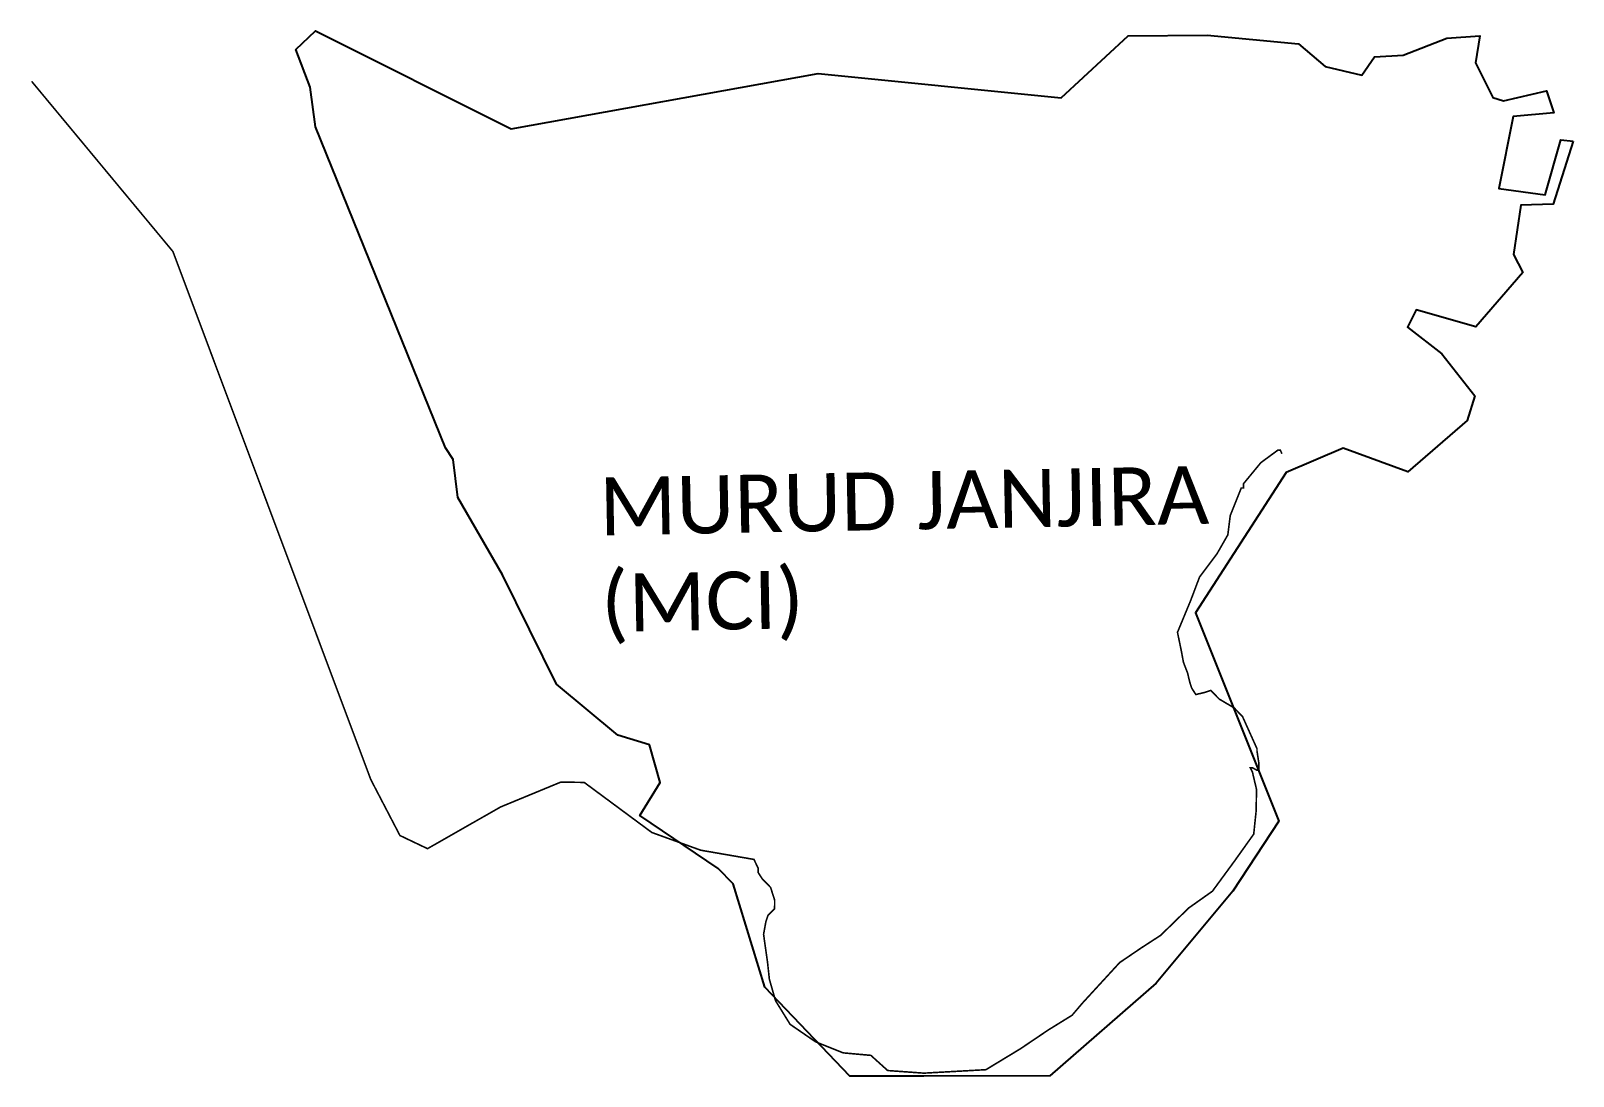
# Model space of a CAD drawing. Header units: metres. Extents: x 283215 to 286112, y 2026364 to 2028326.
import ezdxf

# ---------------------------------------------------------------- set-up
doc = ezdxf.new("R2010")
doc.units = ezdxf.units.M
for name, color, linetype in [('LOW TIDE LINE', 5, 'Continuous'), ('village', 3, 'Continuous'), ('VILLAGE NAME', 250, 'Continuous')]:
    doc.layers.add(name, color=color, linetype=linetype)
doc.styles.get("Standard").update_dxf_attribs({"font": 'calibri.ttf'})

msp = doc.modelspace()

# ---------------------------------------------------------------- linework, layer by layer
at = {"layer": 'LOW TIDE LINE', "lineweight": 18}
msp.add_lwpolyline([(285565.1, 2027532.4, 3.01, 3.01, 0), (285561.9, 2027539.1, 3.01, 3.01, 0), (285557.8, 2027539.2, 3.01, 3.01, 0), (285525.5, 2027515.5, 3.01, 3.01, 0), (285492.9, 2027475.9, 3.01, 3.01, 0), (285492.7, 2027467.9, 3.01, 3.01, 0), (285488.7, 2027467.9, 3.01, 3.01, 0), (285468, 2027416.1, 3.01, 3.01, 0), (285463.5, 2027380, 3.01, 3.01, 0), (285443, 2027344.2, 3.01, 3.01, 0), (285410.3, 2027300.6, 3.01, 3.01, 0), (285393.7, 2027256.7, 3.01, 3.01, 0), (285368.9, 2027196.9, 3.01, 3.01, 0), (285376.4, 2027160.7, 3.01, 3.01, 0), (285380.1, 2027140.6, 3.01, 3.01, 0), (285387.9, 2027120.4, 3.01, 3.01, 0), (285391.7, 2027104.3, 3.01, 3.01, 0), (285395.5, 2027092.3, 3.01, 3.01, 0), (285403.4, 2027080.1, 3.01, 3.01, 0), (285419.5, 2027083.9, 3.01, 3.01, 0), (285431.5, 2027087.8, 3.01, 3.01, 0), (285439.4, 2027079.6, 3.01, 3.01, 0), (285447.4, 2027071.5, 3.01, 3.01, 0), (285475.2, 2027055.1, 3.01, 3.01, 0), (285491, 2027038.9, 3.01, 3.01, 0), (285518.3, 2026978.3, 3.01, 3.01, 0), (285518.2, 2026974.3, 3.01, 3.01, 0), (285521.9, 2026950.2, 3.01, 3.01, 0), (285521.7, 2026938.2, 3.01, 3.01, 0), (285517.7, 2026938.3, 3.01, 3.01, 0), (285509.8, 2026942.4, 3.01, 3.01, 0), (285505.8, 2026942.4, 3.01, 3.01, 0), (285509.7, 2026934.4, 3.01, 3.01, 0), (285517.3, 2026902.2, 3.01, 3.01, 0), (285516.7, 2026862.1, 3.01, 3.01, 0), (285512.1, 2026818, 3.01, 3.01, 0), (285475.3, 2026766.4, 3.01, 3.01, 0), (285434.5, 2026710.8, 3.01, 3.01, 0), (285390, 2026679.3, 3.01, 3.01, 0), (285337.2, 2026627.9, 3.01, 3.01, 0), (285300.8, 2026604.3, 3.01, 3.01, 0), (285260.3, 2026576.8, 3.01, 3.01, 0), (285191.2, 2026501.6, 3.01, 3.01, 0), (285170.8, 2026477.8, 3.01, 3.01, 0), (285126.3, 2026450.3, 3.01, 3.01, 0), (285073.8, 2026414.9, 3.01, 3.01, 0), (285009.1, 2026375.7, 3.01, 3.01, 0), (284892.7, 2026369.2, 3.01, 3.01, 0), (284824.6, 2026374.1, 3.01, 3.01, 0), (284793, 2026402.6, 3.01, 3.01, 0), (284740.9, 2026407.3, 3.01, 3.01, 0), (284689.1, 2026428.1, 3.01, 3.01, 0), (284641.4, 2026460.8, 3.01, 3.01, 0), (284613.9, 2026505.3, 3.01, 3.01, 0), (284602.4, 2026545.5, 3.01, 3.01, 0), (284598.9, 2026577.6, 3.01, 3.01, 0), (284591.5, 2026629.9, 3.01, 3.01, 0), (284595.9, 2026653.9, 3.01, 3.01, 0), (284600, 2026665.8, 3.01, 3.01, 0), (284612.2, 2026677.7, 3.01, 3.01, 0), (284612.4, 2026693.7, 3.01, 3.01, 0), (284604.7, 2026717.9, 3.01, 3.01, 0), (284588.9, 2026734.2, 3.01, 3.01, 0), (284581.1, 2026746.3, 3.01, 3.01, 0), (284581.2, 2026754.3, 3.01, 3.01, 0), (284573.4, 2026770.5, 3.01, 3.01, 0), (284473.4, 2026787.8, 3.01, 3.01, 0), (284381.6, 2026821.1, 3.01, 3.01, 0), (284254.6, 2026915.1, 3.01, 3.01, 0), (284210.5, 2026915.6, 3.01, 3.01, 0), (284097.6, 2026869, 3.01, 3.01, 0), (283960.3, 2026790.7, 3.01, 3.01, 0), (283908.5, 2026815.4, 3.01, 3.01, 0), (283853.8, 2026920.4, 3.01, 3.01, 0), (283482.2, 2027911.8, 3.01, 3.01, 0), (283216.8, 2028231.4, 3.01, 3.01, 0)], format="xyseb", dxfattribs=at)
at = {"layer": 'village', "color": 3}
msp.add_polyline3d([(286112.1, 2028118.9, 0), (286074.7, 2028001.1, 0), (286014.1, 2027998.7, 0), (286000.3, 2027906.3, 0), (286017.7, 2027872.2, 0), (285929.4, 2027770.4, 0), (285817.3, 2027802.6, 0), (285801.1, 2027769.8, 0), (285865.2, 2027719.7, 0), (285927.2, 2027640.7, 0), (285912.8, 2027594.6, 0), (285801.7, 2027498, 0), (285680.4, 2027542.9, 0), (285573, 2027497.1, 0), (285403, 2027233.8, 0), (285559, 2026842.1, 0), (285472.9, 2026710.8, 0), (285329.1, 2026537.9, 0), (285129.4, 2026363.9, 0), (284892.3, 2026363.7, 0), (284753.5, 2026363.6, 0), (284594, 2026530.5, 0), (284534.4, 2026724.7, 0), (284506.4, 2026753.2, 0), (284358.8, 2026852.8, 0), (284397.3, 2026915, 0), (284377, 2026985.6, 0), (284317.8, 2027003.6, 0), (284202.5, 2027099.5, 0), (284101.1, 2027304.7, 0), (284017.1, 2027449.9, 0), (284008.7, 2027521.3, 0), (283993.9, 2027543.3, 0), (283750.1, 2028146.2, 0), (283740, 2028220.7, 0), (283713.3, 2028291.3, 0), (283749.9, 2028326.2, 0), (284117.5, 2028142.2, 0), (284693.9, 2028246, 0), (285150.6, 2028200.4, 0), (285276, 2028316.9, 0), (285424.5, 2028318.1, 0), (285596, 2028302, 0), (285646.5, 2028259.6, 0), (285715, 2028242.8, 0), (285739, 2028277.7, 0), (285793, 2028280.6, 0), (285874.7, 2028312.2, 0), (285936.7, 2028316.8, 0), (285928.4, 2028266.3, 0), (285961, 2028201.2, 0), (285981.1, 2028194.6, 0), (286062.3, 2028213.4, 0), (286075.6, 2028172.4, 0), (285999.1, 2028165.3, 0), (285972.3, 2028030, 0), (286059.8, 2028018.1, 0), (286089, 2028121.5, 0)], close=True, dxfattribs=at)

# ---------------------------------------------------------------- texts
at = {"layer": 'VILLAGE NAME', "insert": (284281.8, 2027487.4), "char_height": 108.748, "attachment_point": 1, "rotation": 1.1028}
msp.add_mtext_dynamic_manual_height_columns('{\\fCalibri|b0|i0|c0|p34;MURUD JANJIRA (MCI)}', width=1174.7, gutter_width=543.7, heights=[0], dxfattribs=at)

doc.saveas('drawing.dxf')
